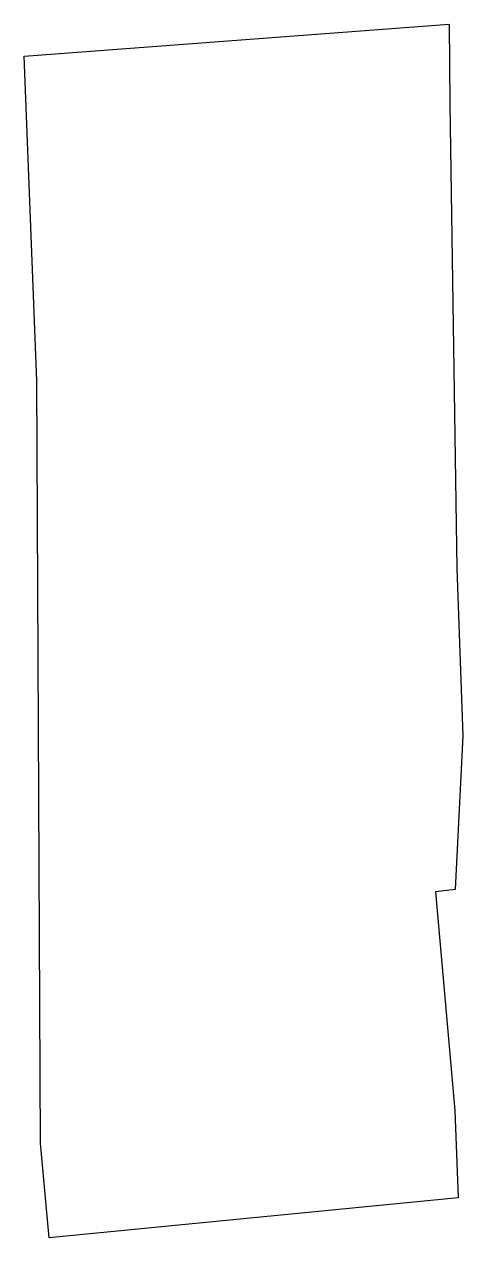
# Model space of a CAD drawing. Header units: millimetres. Extents: x 613699.8 to 613709.3, y 1320325 to 1320351.1.
import ezdxf

# ---------------------------------------------------------------- set-up
doc = ezdxf.new("R2010")
doc.units = ezdxf.units.MM

msp = doc.modelspace()

# ---------------------------------------------------------------- linework, layer by layer
msp.add_lwpolyline([(613709.19, 1320325.84), (613700.37, 1320324.98), (613700.18, 1320327.02), (613700.1, 1320343.45), (613699.83, 1320350.45), (613709, 1320351.14), (613709.01, 1320349.42), (613709.16, 1320339.41), (613709.29, 1320335.8), (613709.13, 1320332.49), (613708.7, 1320332.44), (613709.12, 1320327.72), (613709.19, 1320325.84)])

doc.saveas('drawing.dxf')
